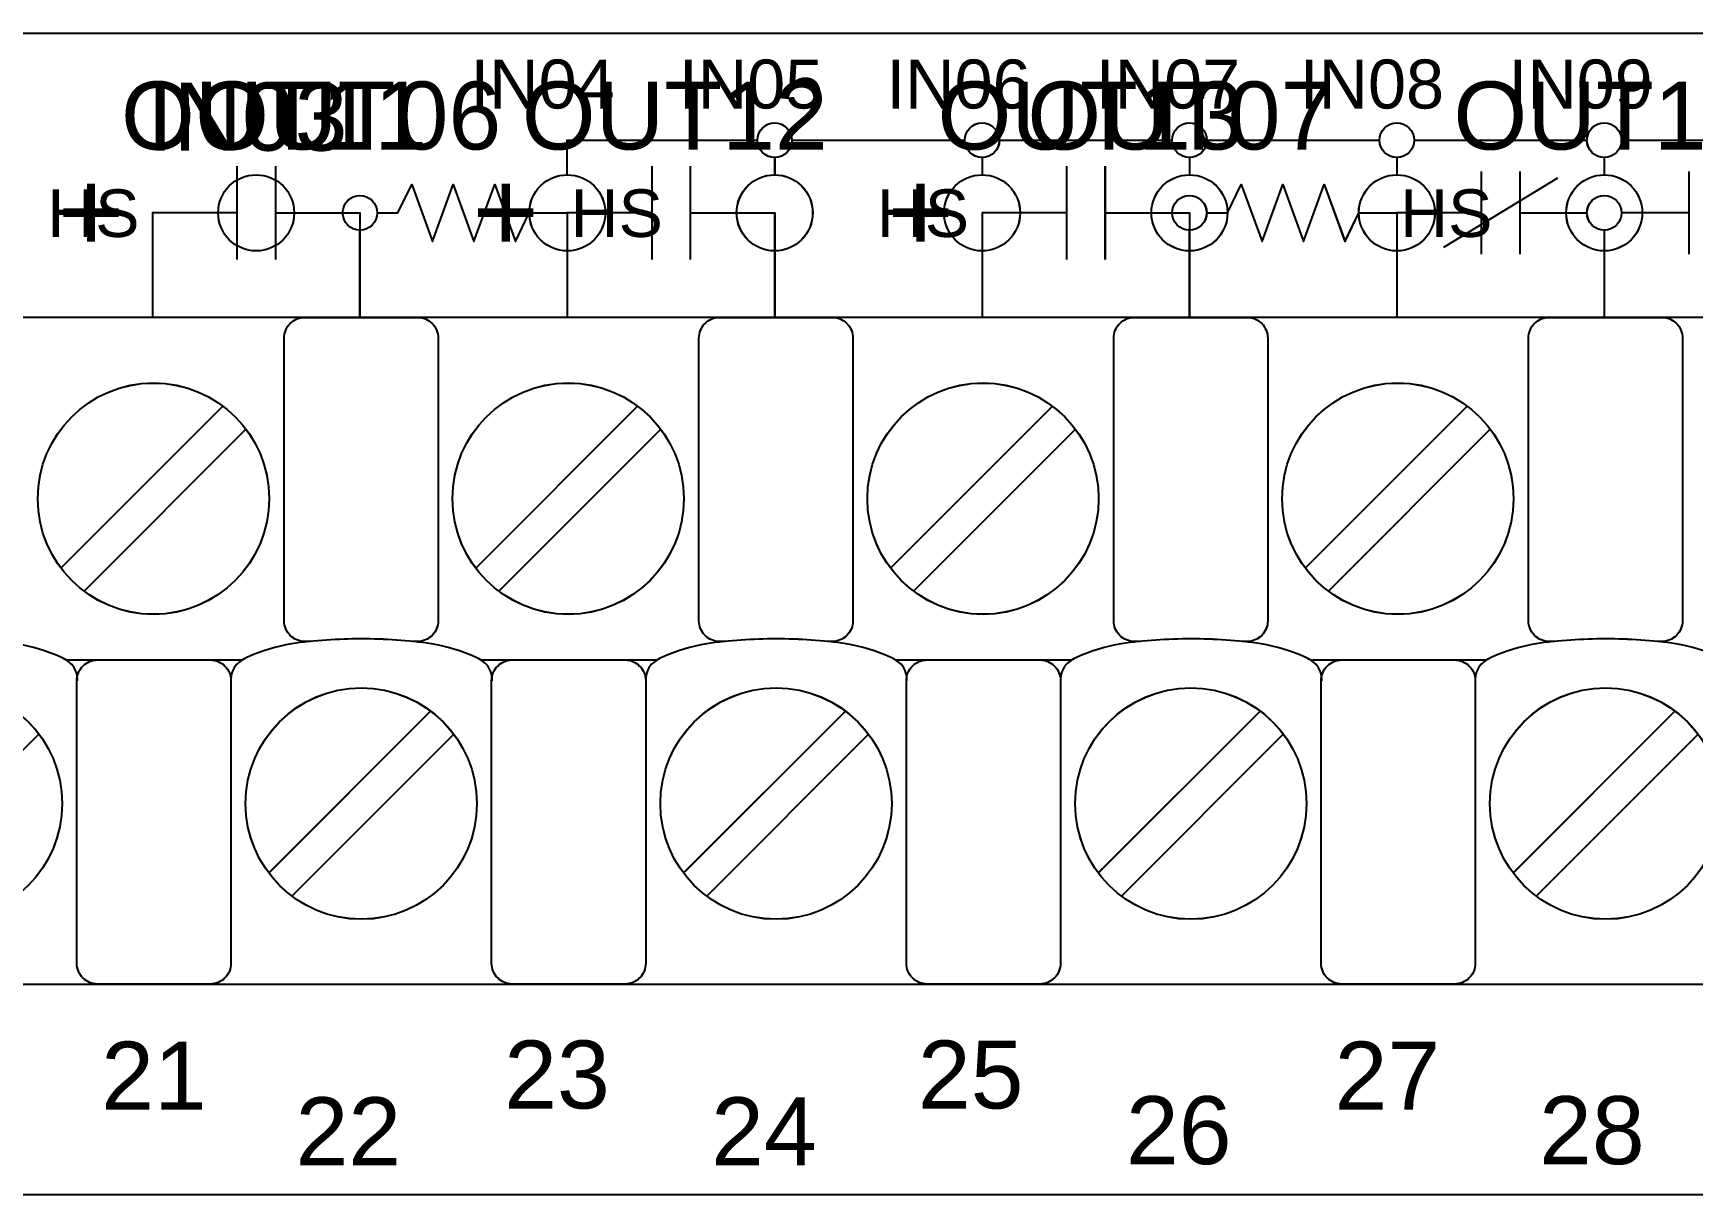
# Model space of a CAD drawing. Extents: x 1 to 47, y 1 to 34.6.
# Drawn here: x 34.401 to 36.801, y 9.106 to 10.786 of the extents above; entities that cross this region are included whole.
import ezdxf

# ---------------------------------------------------------------- set-up
doc = ezdxf.new("R2010")
doc.units = 0
doc.header["$MEASUREMENT"] = 0
for name, color, linetype in [('10_0______DWG_', 7, 'CONTINUOUS'), ('9_1__0__EMPTY_IO_BOARD_POS', 7, 'CONTINUOUS'), ('9_2__2___8__OPTOISOLATED_I', 7, 'CONTINUOUS'), ('9_3__7___8__OPTOISOLATED_I', 7, 'CONTINUOUS'), ('9_4__C___18__COMMON____6__', 7, 'CONTINUOUS'), ('9_5__D___18__COMMON____6__', 7, 'CONTINUOUS'), ('9_6__E___8__OPTOISOLATED_I', 7, 'CONTINUOUS'), ('9_7__4___18__COMMON____6__', 7, 'CONTINUOUS'), ('9_8__8___8__OPTOISOLATED_I', 7, 'CONTINUOUS')]:
    doc.layers.add(name, color=color, linetype=linetype)
doc.styles.add('ARIAL', font='arial.ttf')

msp = doc.modelspace()

# ---------------------------------------------------------------- linework, layer by layer
at = {"layer": '10_0______DWG_'}
msp.add_lwpolyline([(27.2942, 10.7863), (43.9545, 10.7863, -0.468367), (44.0044, 10.7263), (44.0044, 9.1563, -0.414132), (43.9545, 9.1063), (27.2942, 9.1063, -0.414214), (27.2442, 9.1563), (27.2442, 10.7363, -0.414287)], format="xyb", close=True, dxfattribs=at)
at = {"layer": '9_1__0__EMPTY_IO_BOARD_POS'}
msp.add_lwpolyline([(33.2624, 9.5588), (33.2624, 9.4408, 0.414213), (33.2924, 9.4108), (38.2743, 9.4108, 0.414214), (38.3043, 9.4408), (38.3043, 9.7538), (38.3952, 9.9986, 0.480048), (38.2501, 10.1968), (38.0159, 10.1968, -0.414214), (37.9859, 10.2268), (37.9859, 10.3449, 0.414212), (37.9559, 10.3749), (37.9559, 10.375), (32.9749, 10.375, 0.414215), (32.9449, 10.345), (32.945, 10.0321), (32.854, 9.7874, 0.47859), (32.9991, 9.5888), (33.2324, 9.5888, -0.414214)], format="xyb", close=True, dxfattribs=at)
at = {"layer": '9_2__2___8__OPTOISOLATED_I'}
for points in [[(34.6953, 10.594), (34.6953, 10.459)], [(34.751, 10.594), (34.751, 10.459)], [(35.2953, 10.594), (35.2953, 10.459)], [(35.351, 10.594), (35.351, 10.459)], [(35.8953, 10.594), (35.8953, 10.459)], [(35.951, 10.594), (35.951, 10.459)], [(36.6056, 10.5765), (36.4407, 10.4765)], [(36.4953, 10.5865), (36.4953, 10.4665)], [(36.551, 10.5865), (36.551, 10.4665)], [(36.7953, 10.5865), (36.7953, 10.4665)], [(34.6953, 10.5265), (34.5732, 10.5265), (34.5732, 10.3753)], [(34.751, 10.5265), (34.8732, 10.5265), (34.8732, 10.3753)], [(35.2953, 10.5265), (35.1732, 10.5265), (35.1732, 10.3753)], [(35.351, 10.5265), (35.4732, 10.5265), (35.4732, 10.3753)], [(35.8953, 10.5265), (35.7732, 10.5265), (35.7732, 10.3753)], [(35.951, 10.5265), (36.0732, 10.5265), (36.0732, 10.3753)], [(36.4953, 10.5265), (36.3732, 10.5265), (36.3732, 10.3753)], [(36.551, 10.5265), (36.6482, 10.5265)], [(36.7953, 10.5265), (36.6982, 10.5265)], [(36.6732, 10.5015), (36.6732, 10.3753)], [(34.6749, 10.247), (34.4407, 10.0128)], [(35.2749, 10.247), (35.0407, 10.0128)], [(35.8749, 10.247), (35.6407, 10.0128)], [(36.4749, 10.247), (36.2407, 10.0128)], [(34.7083, 10.2135), (34.4741, 9.9794)], [(35.3083, 10.2135), (35.0741, 9.9794)], [(35.9083, 10.2135), (35.6741, 9.9794)], [(36.5083, 10.2135), (36.2741, 9.9794)], [(34.448, 9.8799), (34.7031, 9.8799)], [(35.048, 9.8799), (35.3031, 9.8799)], [(35.648, 9.8799), (35.9031, 9.8799)], [(36.248, 9.8799), (36.5031, 9.8799)], [(34.9755, 9.806), (34.7413, 9.5718)], [(35.5755, 9.806), (35.3413, 9.5718)], [(36.1755, 9.806), (35.9413, 9.5718)], [(36.7755, 9.806), (36.5413, 9.5718)], [(34.4089, 9.7725), (34.1747, 9.5384)], [(35.0089, 9.7725), (34.7748, 9.5384)], [(35.6089, 9.7725), (35.3748, 9.5384)], [(36.2089, 9.7725), (35.9748, 9.5384)], [(36.8089, 9.7725), (36.5748, 9.5384)]]:
    msp.add_lwpolyline(points, dxfattribs=at)
msp.add_lwpolyline([(33.263, 9.5592), (33.263, 9.4412, 0.414213), (33.293, 9.4112), (38.2748, 9.4111, 0.414214), (38.3048, 9.4411), (38.3048, 9.7542), (38.3957, 9.9989, 0.480048), (38.2507, 10.1971), (38.0165, 10.1971, -0.414214), (37.9865, 10.2271), (37.9865, 10.3453, 0.414212), (37.9565, 10.3753), (37.9565, 10.3753), (32.9754, 10.3754, 0.414215), (32.9454, 10.3454), (32.9455, 10.0325), (32.8546, 9.7877, 0.47859), (32.9996, 9.5892), (33.233, 9.5892, -0.414214)], format="xyb", close=True, dxfattribs=at)
for points in [[(34.8015, 9.9066), (34.7936, 9.9066, -0.414214), (34.7636, 9.9366), (34.7636, 10.3453, -0.414214), (34.7936, 10.3753), (34.9564, 10.3753, -0.414214), (34.9864, 10.3453), (34.9864, 9.9366, -0.414214), (34.9564, 9.9066), (34.9496, 9.9066)], [(35.4015, 9.9066), (35.3936, 9.9066, -0.414214), (35.3636, 9.9366), (35.3636, 10.3453, -0.414214), (35.3936, 10.3753), (35.5564, 10.3753, -0.414214), (35.5864, 10.3453), (35.5864, 9.9366, -0.414214), (35.5564, 9.9066), (35.5496, 9.9066)], [(36.0015, 9.9066), (35.9936, 9.9066, -0.414214), (35.9636, 9.9366), (35.9636, 10.3453, -0.414214), (35.9936, 10.3753), (36.1564, 10.3753, -0.414214), (36.1864, 10.3453), (36.1864, 9.9366, -0.414214), (36.1564, 9.9066), (36.1496, 9.9066)], [(36.6015, 9.9066), (36.5936, 9.9066, -0.414214), (36.5636, 9.9366), (36.5636, 10.3453, -0.414214), (36.5936, 10.3753), (36.7564, 10.3753, -0.414214), (36.7864, 10.3453), (36.7864, 9.9366, -0.414214), (36.7564, 9.9066), (36.7496, 9.9066)], [(34.4645, 9.8499, 0.191033), (34.456, 9.8738, 0.081668), (34.4403, 9.884, 0.0591), (34.3766, 9.9033, 0.034646), (34.2751, 9.9104, 0.03436), (34.1744, 9.9033, 0.0591), (34.1107, 9.884, 0.081668), (34.0951, 9.8738, 0.191033), (34.0866, 9.8499)], [(35.0645, 9.8499, 0.191033), (35.056, 9.8738, 0.081668), (35.0404, 9.884, 0.0591), (34.9766, 9.9033, 0.034646), (34.8751, 9.9104, 0.03436), (34.7744, 9.9033, 0.0591), (34.7107, 9.884, 0.081668), (34.6951, 9.8738, 0.191033), (34.6866, 9.8499)], [(35.6645, 9.8499, 0.191033), (35.656, 9.8738, 0.081668), (35.6404, 9.884, 0.0591), (35.5767, 9.9033, 0.034646), (35.4751, 9.9104, 0.03436), (35.3744, 9.9033, 0.0591), (35.3107, 9.884, 0.081668), (35.2951, 9.8738, 0.191033), (35.2866, 9.8499)], [(36.2645, 9.8499, 0.191033), (36.256, 9.8738, 0.081668), (36.2404, 9.884, 0.0591), (36.1767, 9.9033, 0.034646), (36.0751, 9.9104, 0.03436), (35.9744, 9.9033, 0.0591), (35.9107, 9.884, 0.081668), (35.8951, 9.8738, 0.191033), (35.8866, 9.8499)], [(36.8645, 9.8499, 0.191033), (36.856, 9.8738, 0.081668), (36.8404, 9.884, 0.0591), (36.7767, 9.9033, 0.034646), (36.6751, 9.9104, 0.03436), (36.5744, 9.9033, 0.0591), (36.5107, 9.884, 0.081668), (36.4951, 9.8738, 0.191033), (36.4866, 9.8499)], [(34.6566, 9.8799, -0.414214), (34.6866, 9.8499), (34.6866, 9.4412, -0.414214), (34.6566, 9.4112), (34.4937, 9.4112, -0.414214), (34.4637, 9.4412), (34.4637, 9.8499, -0.414214), (34.4937, 9.8799)], [(35.2566, 9.8799, -0.414214), (35.2866, 9.8499), (35.2866, 9.4412, -0.414214), (35.2566, 9.4112), (35.0937, 9.4112, -0.414214), (35.0637, 9.4412), (35.0637, 9.8499, -0.414214), (35.0937, 9.8799)], [(35.8566, 9.8799, -0.414214), (35.8866, 9.8499), (35.8866, 9.4412, -0.414214), (35.8566, 9.4112), (35.6937, 9.4112, -0.414214), (35.6637, 9.4412), (35.6637, 9.8499, -0.414214), (35.6937, 9.8799)], [(36.4566, 9.8799, -0.414214), (36.4866, 9.8499), (36.4866, 9.4412, -0.414214), (36.4566, 9.4112), (36.2937, 9.4112, -0.414214), (36.2637, 9.4412), (36.2637, 9.8499, -0.414214), (36.2937, 9.8799)]]:
    msp.add_lwpolyline(points, format="xyb", dxfattribs=at)
for centre, radius in [((36.6732, 10.5265), 0.025), ((34.5745, 10.1132), 0.1673), ((35.1745, 10.1132), 0.1673), ((35.7745, 10.1132), 0.1673), ((36.3745, 10.1132), 0.1673), ((34.2751, 9.6722), 0.1673), ((34.8751, 9.6722), 0.1673), ((35.4751, 9.6722), 0.1673), ((36.0751, 9.6722), 0.1673), ((36.6751, 9.6722), 0.1673)]:
    msp.add_circle(centre, radius, dxfattribs=at)
at = {"layer": '9_3__7___8__OPTOISOLATED_I'}
for points in [[(34.6953, 10.594), (34.6953, 10.459)], [(34.7509, 10.594), (34.7509, 10.459)], [(35.2953, 10.594), (35.2953, 10.459)], [(35.3509, 10.594), (35.3509, 10.459)], [(35.8953, 10.594), (35.8953, 10.459)], [(35.9509, 10.594), (35.9509, 10.459)], [(36.6056, 10.5765), (36.4406, 10.4765)], [(36.4953, 10.5865), (36.4953, 10.4665)], [(36.5509, 10.5865), (36.5509, 10.4665)], [(36.7953, 10.5865), (36.7953, 10.4665)], [(34.6953, 10.5265), (34.5731, 10.5265), (34.5731, 10.3753)], [(34.7509, 10.5265), (34.8731, 10.5265), (34.8731, 10.3753)], [(35.2953, 10.5265), (35.1731, 10.5265), (35.1731, 10.3753)], [(35.3509, 10.5265), (35.4731, 10.5265), (35.4731, 10.3753)], [(35.8953, 10.5265), (35.7731, 10.5265), (35.7731, 10.3753)], [(35.9509, 10.5265), (36.0731, 10.5265), (36.0731, 10.3753)], [(36.4953, 10.5265), (36.3731, 10.5265), (36.3731, 10.3753)], [(36.5509, 10.5265), (36.6481, 10.5265)], [(36.7953, 10.5265), (36.6981, 10.5265)], [(36.6731, 10.5015), (36.6731, 10.3753)], [(34.6749, 10.247), (34.4407, 10.0128)], [(35.2749, 10.247), (35.0407, 10.0128)], [(35.8749, 10.247), (35.6407, 10.0128)], [(36.4749, 10.247), (36.2407, 10.0128)], [(34.7083, 10.2135), (34.4741, 9.9794)], [(35.3083, 10.2135), (35.0741, 9.9794)], [(35.9083, 10.2135), (35.6741, 9.9794)], [(36.5083, 10.2135), (36.2741, 9.9794)], [(34.448, 9.8799), (34.7031, 9.8799)], [(35.048, 9.8799), (35.3031, 9.8799)], [(35.648, 9.8799), (35.9031, 9.8799)], [(36.248, 9.8799), (36.5031, 9.8799)], [(34.9755, 9.806), (34.7413, 9.5718)], [(35.5755, 9.806), (35.3413, 9.5718)], [(36.1755, 9.806), (35.9413, 9.5718)], [(36.7755, 9.806), (36.5413, 9.5718)], [(34.4089, 9.7725), (34.1747, 9.5384)], [(35.0089, 9.7725), (34.7748, 9.5384)], [(35.6089, 9.7725), (35.3748, 9.5384)], [(36.2089, 9.7725), (35.9748, 9.5384)], [(36.8089, 9.7725), (36.5748, 9.5384)]]:
    msp.add_lwpolyline(points, dxfattribs=at)
msp.add_lwpolyline([(33.263, 9.5592), (33.263, 9.4412, 0.414213), (33.293, 9.4112), (38.2748, 9.4111, 0.414214), (38.3048, 9.4411), (38.3048, 9.7542), (38.3957, 9.9989, 0.480048), (38.2507, 10.1971), (38.0165, 10.1971, -0.414214), (37.9865, 10.2271), (37.9865, 10.3453, 0.414212), (37.9565, 10.3753), (37.9565, 10.3753), (32.9754, 10.3754, 0.414215), (32.9454, 10.3454), (32.9455, 10.0325), (32.8546, 9.7877, 0.47859), (32.9996, 9.5892), (33.233, 9.5892, -0.414214)], format="xyb", close=True, dxfattribs=at)
for points in [[(34.8015, 9.9066), (34.7936, 9.9066, -0.414214), (34.7636, 9.9366), (34.7636, 10.3453, -0.414214), (34.7936, 10.3753), (34.9564, 10.3753, -0.414214), (34.9864, 10.3453), (34.9864, 9.9366, -0.414214), (34.9564, 9.9066), (34.9496, 9.9066)], [(35.4015, 9.9066), (35.3936, 9.9066, -0.414214), (35.3636, 9.9366), (35.3636, 10.3453, -0.414214), (35.3936, 10.3753), (35.5564, 10.3753, -0.414214), (35.5864, 10.3453), (35.5864, 9.9366, -0.414214), (35.5564, 9.9066), (35.5496, 9.9066)], [(36.0015, 9.9066), (35.9936, 9.9066, -0.414214), (35.9636, 9.9366), (35.9636, 10.3453, -0.414214), (35.9936, 10.3753), (36.1564, 10.3753, -0.414214), (36.1864, 10.3453), (36.1864, 9.9366, -0.414214), (36.1564, 9.9066), (36.1496, 9.9066)], [(36.6015, 9.9066), (36.5936, 9.9066, -0.414214), (36.5636, 9.9366), (36.5636, 10.3453, -0.414214), (36.5936, 10.3753), (36.7564, 10.3753, -0.414214), (36.7864, 10.3453), (36.7864, 9.9366, -0.414214), (36.7564, 9.9066), (36.7496, 9.9066)], [(34.4645, 9.8499, 0.191033), (34.456, 9.8738, 0.081668), (34.4403, 9.884, 0.0591), (34.3766, 9.9033, 0.034646), (34.2751, 9.9104, 0.03436), (34.1744, 9.9033, 0.0591), (34.1107, 9.884, 0.081668), (34.0951, 9.8738, 0.191033), (34.0866, 9.8499)], [(35.0645, 9.8499, 0.191033), (35.056, 9.8738, 0.081668), (35.0404, 9.884, 0.0591), (34.9766, 9.9033, 0.034646), (34.8751, 9.9104, 0.03436), (34.7744, 9.9033, 0.0591), (34.7107, 9.884, 0.081668), (34.6951, 9.8738, 0.191033), (34.6866, 9.8499)], [(35.6645, 9.8499, 0.191033), (35.656, 9.8738, 0.081668), (35.6404, 9.884, 0.0591), (35.5767, 9.9033, 0.034646), (35.4751, 9.9104, 0.03436), (35.3744, 9.9033, 0.0591), (35.3107, 9.884, 0.081668), (35.2951, 9.8738, 0.191033), (35.2866, 9.8499)], [(36.2645, 9.8499, 0.191033), (36.256, 9.8738, 0.081668), (36.2404, 9.884, 0.0591), (36.1767, 9.9033, 0.034646), (36.0751, 9.9104, 0.03436), (35.9744, 9.9033, 0.0591), (35.9107, 9.884, 0.081668), (35.8951, 9.8738, 0.191033), (35.8866, 9.8499)], [(36.8645, 9.8499, 0.191033), (36.856, 9.8738, 0.081668), (36.8404, 9.884, 0.0591), (36.7767, 9.9033, 0.034646), (36.6751, 9.9104, 0.03436), (36.5744, 9.9033, 0.0591), (36.5107, 9.884, 0.081668), (36.4951, 9.8738, 0.191033), (36.4866, 9.8499)], [(34.6566, 9.8799, -0.414214), (34.6866, 9.8499), (34.6866, 9.4412, -0.414214), (34.6566, 9.4112), (34.4937, 9.4112, -0.414214), (34.4637, 9.4412), (34.4637, 9.8499, -0.414214), (34.4937, 9.8799)], [(35.2566, 9.8799, -0.414214), (35.2866, 9.8499), (35.2866, 9.4412, -0.414214), (35.2566, 9.4112), (35.0937, 9.4112, -0.414214), (35.0637, 9.4412), (35.0637, 9.8499, -0.414214), (35.0937, 9.8799)], [(35.8566, 9.8799, -0.414214), (35.8866, 9.8499), (35.8866, 9.4412, -0.414214), (35.8566, 9.4112), (35.6937, 9.4112, -0.414214), (35.6637, 9.4412), (35.6637, 9.8499, -0.414214), (35.6937, 9.8799)], [(36.4566, 9.8799, -0.414214), (36.4866, 9.8499), (36.4866, 9.4412, -0.414214), (36.4566, 9.4112), (36.2937, 9.4112, -0.414214), (36.2637, 9.4412), (36.2637, 9.8499, -0.414214), (36.2937, 9.8799)]]:
    msp.add_lwpolyline(points, format="xyb", dxfattribs=at)
for centre, radius in [((36.6731, 10.5265), 0.025), ((34.5745, 10.1132), 0.1673), ((35.1745, 10.1132), 0.1673), ((35.7745, 10.1132), 0.1673), ((36.3745, 10.1132), 0.1673), ((34.2751, 9.6722), 0.1673), ((34.8751, 9.6722), 0.1673), ((35.4751, 9.6722), 0.1673), ((36.0751, 9.6722), 0.1673), ((36.6751, 9.6722), 0.1673)]:
    msp.add_circle(centre, radius, dxfattribs=at)
at = {"layer": '9_4__C___18__COMMON____6__'}
for points in [[(35.1731, 10.5815), (35.1731, 10.6315), (35.4481, 10.6315)], [(35.4981, 10.6315), (35.7481, 10.6315)], [(35.7981, 10.6315), (36.0481, 10.6315)], [(36.0981, 10.6315), (36.3481, 10.6315)], [(36.3981, 10.6315), (36.6481, 10.6315)], [(36.6981, 10.6315), (36.9481, 10.6315)], [(35.4731, 10.6065), (35.4731, 10.5815)], [(35.7731, 10.6065), (35.7731, 10.5815)], [(36.0731, 10.6065), (36.0731, 10.5815)], [(36.3731, 10.6065), (36.3731, 10.5815)], [(36.6731, 10.6065), (36.6731, 10.5815)], [(34.6681, 10.5265), (34.5731, 10.5265), (34.5731, 10.3753)], [(34.7781, 10.5265), (34.8731, 10.5265), (34.8731, 10.3753)], [(35.1731, 10.4715), (35.1731, 10.3753)], [(35.4731, 10.4715), (35.4731, 10.3753)], [(35.7731, 10.4715), (35.7731, 10.3753)], [(36.0731, 10.4715), (36.0731, 10.3753)], [(36.3731, 10.4715), (36.3731, 10.3753)], [(36.6731, 10.4715), (36.6731, 10.3753)], [(34.6749, 10.247), (34.4407, 10.0128)], [(35.2749, 10.247), (35.0407, 10.0128)], [(35.8749, 10.247), (35.6407, 10.0128)], [(36.4749, 10.247), (36.2407, 10.0128)], [(34.7083, 10.2135), (34.4741, 9.9794)], [(35.3083, 10.2135), (35.0741, 9.9794)], [(35.9083, 10.2135), (35.6741, 9.9794)], [(36.5083, 10.2135), (36.2741, 9.9794)], [(34.448, 9.8799), (34.7031, 9.8799)], [(35.048, 9.8799), (35.3031, 9.8799)], [(35.648, 9.8799), (35.9031, 9.8799)], [(36.248, 9.8799), (36.5031, 9.8799)], [(34.9755, 9.806), (34.7413, 9.5718)], [(35.5755, 9.806), (35.3413, 9.5718)], [(36.1755, 9.806), (35.9413, 9.5718)], [(36.7755, 9.806), (36.5413, 9.5718)], [(34.4089, 9.7725), (34.1747, 9.5384)], [(35.0089, 9.7725), (34.7748, 9.5384)], [(35.6089, 9.7725), (35.3748, 9.5384)], [(36.2089, 9.7725), (35.9748, 9.5384)], [(36.8089, 9.7725), (36.5748, 9.5384)]]:
    msp.add_lwpolyline(points, dxfattribs=at)
msp.add_lwpolyline([(33.263, 9.5592), (33.263, 9.4412, 0.414213), (33.293, 9.4112), (38.2748, 9.4111, 0.414214), (38.3048, 9.4411), (38.3048, 9.7542), (38.3957, 9.9989, 0.480048), (38.2507, 10.1971), (38.0165, 10.1971, -0.414214), (37.9865, 10.2271), (37.9865, 10.3453, 0.414212), (37.9565, 10.3753), (37.9565, 10.3753), (32.9754, 10.3754, 0.414215), (32.9454, 10.3454), (32.9455, 10.0325), (32.8546, 9.7877, 0.47859), (32.9996, 9.5892), (33.233, 9.5892, -0.414214)], format="xyb", close=True, dxfattribs=at)
for points in [[(34.8015, 9.9066), (34.7936, 9.9066, -0.414214), (34.7636, 9.9366), (34.7636, 10.3453, -0.414214), (34.7936, 10.3753), (34.9564, 10.3753, -0.414214), (34.9864, 10.3453), (34.9864, 9.9366, -0.414214), (34.9564, 9.9066), (34.9496, 9.9066)], [(35.4015, 9.9066), (35.3936, 9.9066, -0.414214), (35.3636, 9.9366), (35.3636, 10.3453, -0.414214), (35.3936, 10.3753), (35.5564, 10.3753, -0.414214), (35.5864, 10.3453), (35.5864, 9.9366, -0.414214), (35.5564, 9.9066), (35.5496, 9.9066)], [(36.0015, 9.9066), (35.9936, 9.9066, -0.414214), (35.9636, 9.9366), (35.9636, 10.3453, -0.414214), (35.9936, 10.3753), (36.1564, 10.3753, -0.414214), (36.1864, 10.3453), (36.1864, 9.9366, -0.414214), (36.1564, 9.9066), (36.1496, 9.9066)], [(36.6015, 9.9066), (36.5936, 9.9066, -0.414214), (36.5636, 9.9366), (36.5636, 10.3453, -0.414214), (36.5936, 10.3753), (36.7564, 10.3753, -0.414214), (36.7864, 10.3453), (36.7864, 9.9366, -0.414214), (36.7564, 9.9066), (36.7496, 9.9066)], [(34.4645, 9.8499, 0.191033), (34.456, 9.8738, 0.081668), (34.4403, 9.884, 0.0591), (34.3766, 9.9033, 0.034646), (34.2751, 9.9104, 0.03436), (34.1744, 9.9033, 0.0591), (34.1107, 9.884, 0.081668), (34.0951, 9.8738, 0.191033), (34.0866, 9.8499)], [(35.0645, 9.8499, 0.191033), (35.056, 9.8738, 0.081668), (35.0404, 9.884, 0.0591), (34.9766, 9.9033, 0.034646), (34.8751, 9.9104, 0.03436), (34.7744, 9.9033, 0.0591), (34.7107, 9.884, 0.081668), (34.6951, 9.8738, 0.191033), (34.6866, 9.8499)], [(35.6645, 9.8499, 0.191033), (35.656, 9.8738, 0.081668), (35.6404, 9.884, 0.0591), (35.5767, 9.9033, 0.034646), (35.4751, 9.9104, 0.03436), (35.3744, 9.9033, 0.0591), (35.3107, 9.884, 0.081668), (35.2951, 9.8738, 0.191033), (35.2866, 9.8499)], [(36.2645, 9.8499, 0.191033), (36.256, 9.8738, 0.081668), (36.2404, 9.884, 0.0591), (36.1767, 9.9033, 0.034646), (36.0751, 9.9104, 0.03436), (35.9744, 9.9033, 0.0591), (35.9107, 9.884, 0.081668), (35.8951, 9.8738, 0.191033), (35.8866, 9.8499)], [(36.8645, 9.8499, 0.191033), (36.856, 9.8738, 0.081668), (36.8404, 9.884, 0.0591), (36.7767, 9.9033, 0.034646), (36.6751, 9.9104, 0.03436), (36.5744, 9.9033, 0.0591), (36.5107, 9.884, 0.081668), (36.4951, 9.8738, 0.191033), (36.4866, 9.8499)], [(34.6566, 9.8799, -0.414214), (34.6866, 9.8499), (34.6866, 9.4412, -0.414214), (34.6566, 9.4112), (34.4937, 9.4112, -0.414214), (34.4637, 9.4412), (34.4637, 9.8499, -0.414214), (34.4937, 9.8799)], [(35.2566, 9.8799, -0.414214), (35.2866, 9.8499), (35.2866, 9.4412, -0.414214), (35.2566, 9.4112), (35.0937, 9.4112, -0.414214), (35.0637, 9.4412), (35.0637, 9.8499, -0.414214), (35.0937, 9.8799)], [(35.8566, 9.8799, -0.414214), (35.8866, 9.8499), (35.8866, 9.4412, -0.414214), (35.8566, 9.4112), (35.6937, 9.4112, -0.414214), (35.6637, 9.4412), (35.6637, 9.8499, -0.414214), (35.6937, 9.8799)], [(36.4566, 9.8799, -0.414214), (36.4866, 9.8499), (36.4866, 9.4412, -0.414214), (36.4566, 9.4112), (36.2937, 9.4112, -0.414214), (36.2637, 9.4412), (36.2637, 9.8499, -0.414214), (36.2937, 9.8799)]]:
    msp.add_lwpolyline(points, format="xyb", dxfattribs=at)
for centre, radius in [((35.4731, 10.6315), 0.025), ((35.7731, 10.6315), 0.025), ((36.0731, 10.6315), 0.025), ((36.3731, 10.6315), 0.025), ((36.6731, 10.6315), 0.025), ((34.7231, 10.5265), 0.055), ((35.1731, 10.5265), 0.055), ((35.4731, 10.5265), 0.055), ((35.7731, 10.5265), 0.055), ((36.0731, 10.5265), 0.055), ((36.3731, 10.5265), 0.055), ((36.6731, 10.5265), 0.055), ((34.5745, 10.1132), 0.1673), ((35.1745, 10.1132), 0.1673), ((35.7745, 10.1132), 0.1673), ((36.3745, 10.1132), 0.1673), ((34.2751, 9.6722), 0.1673), ((34.8751, 9.6722), 0.1673), ((35.4751, 9.6722), 0.1673), ((36.0751, 9.6722), 0.1673), ((36.6751, 9.6722), 0.1673)]:
    msp.add_circle(centre, radius, dxfattribs=at)
at = {"layer": '9_5__D___18__COMMON____6__'}
for points in [[(35.1731, 10.5815), (35.1731, 10.6315), (35.4481, 10.6315)], [(35.4981, 10.6315), (35.7481, 10.6315)], [(35.7981, 10.6315), (36.0481, 10.6315)], [(36.0981, 10.6315), (36.3481, 10.6315)], [(36.3981, 10.6315), (36.6481, 10.6315)], [(36.6981, 10.6315), (36.9481, 10.6315)], [(35.4731, 10.6065), (35.4731, 10.5815)], [(35.7731, 10.6065), (35.7731, 10.5815)], [(36.0731, 10.6065), (36.0731, 10.5815)], [(36.3731, 10.6065), (36.3731, 10.5815)], [(36.6731, 10.6065), (36.6731, 10.5815)], [(34.6681, 10.5265), (34.5731, 10.5265), (34.5731, 10.3753)], [(34.7781, 10.5265), (34.8731, 10.5265), (34.8731, 10.3753)], [(35.1731, 10.4715), (35.1731, 10.3753)], [(35.4731, 10.4715), (35.4731, 10.3753)], [(35.7731, 10.4715), (35.7731, 10.3753)], [(36.0731, 10.4715), (36.0731, 10.3753)], [(36.3731, 10.4715), (36.3731, 10.3753)], [(36.6731, 10.4715), (36.6731, 10.3753)], [(34.6749, 10.247), (34.4407, 10.0128)], [(35.2749, 10.247), (35.0407, 10.0128)], [(35.8749, 10.247), (35.6407, 10.0128)], [(36.4749, 10.247), (36.2407, 10.0128)], [(34.7083, 10.2135), (34.4741, 9.9794)], [(35.3083, 10.2135), (35.0741, 9.9794)], [(35.9083, 10.2135), (35.6741, 9.9794)], [(36.5083, 10.2135), (36.2741, 9.9794)], [(34.448, 9.8799), (34.7031, 9.8799)], [(35.048, 9.8799), (35.3031, 9.8799)], [(35.648, 9.8799), (35.9031, 9.8799)], [(36.248, 9.8799), (36.5031, 9.8799)], [(34.9755, 9.806), (34.7413, 9.5718)], [(35.5755, 9.806), (35.3413, 9.5718)], [(36.1755, 9.806), (35.9413, 9.5718)], [(36.7755, 9.806), (36.5413, 9.5718)], [(34.4089, 9.7725), (34.1747, 9.5384)], [(35.0089, 9.7725), (34.7748, 9.5384)], [(35.6089, 9.7725), (35.3748, 9.5384)], [(36.2089, 9.7725), (35.9748, 9.5384)], [(36.8089, 9.7725), (36.5748, 9.5384)]]:
    msp.add_lwpolyline(points, dxfattribs=at)
msp.add_lwpolyline([(33.263, 9.5592), (33.263, 9.4412, 0.414213), (33.293, 9.4112), (38.2748, 9.4111, 0.414214), (38.3048, 9.4411), (38.3048, 9.7542), (38.3957, 9.9989, 0.480048), (38.2507, 10.1971), (38.0165, 10.1971, -0.414214), (37.9865, 10.2271), (37.9865, 10.3453, 0.414212), (37.9565, 10.3753), (37.9565, 10.3753), (32.9754, 10.3754, 0.414215), (32.9454, 10.3454), (32.9455, 10.0325), (32.8546, 9.7877, 0.47859), (32.9996, 9.5892), (33.233, 9.5892, -0.414214)], format="xyb", close=True, dxfattribs=at)
for points in [[(34.8015, 9.9066), (34.7936, 9.9066, -0.414214), (34.7636, 9.9366), (34.7636, 10.3453, -0.414214), (34.7936, 10.3753), (34.9564, 10.3753, -0.414214), (34.9864, 10.3453), (34.9864, 9.9366, -0.414214), (34.9564, 9.9066), (34.9496, 9.9066)], [(35.4015, 9.9066), (35.3936, 9.9066, -0.414214), (35.3636, 9.9366), (35.3636, 10.3453, -0.414214), (35.3936, 10.3753), (35.5564, 10.3753, -0.414214), (35.5864, 10.3453), (35.5864, 9.9366, -0.414214), (35.5564, 9.9066), (35.5496, 9.9066)], [(36.0015, 9.9066), (35.9936, 9.9066, -0.414214), (35.9636, 9.9366), (35.9636, 10.3453, -0.414214), (35.9936, 10.3753), (36.1564, 10.3753, -0.414214), (36.1864, 10.3453), (36.1864, 9.9366, -0.414214), (36.1564, 9.9066), (36.1496, 9.9066)], [(36.6015, 9.9066), (36.5936, 9.9066, -0.414214), (36.5636, 9.9366), (36.5636, 10.3453, -0.414214), (36.5936, 10.3753), (36.7564, 10.3753, -0.414214), (36.7864, 10.3453), (36.7864, 9.9366, -0.414214), (36.7564, 9.9066), (36.7496, 9.9066)], [(34.4645, 9.8499, 0.191033), (34.456, 9.8738, 0.081668), (34.4403, 9.884, 0.0591), (34.3766, 9.9033, 0.034646), (34.2751, 9.9104, 0.03436), (34.1744, 9.9033, 0.0591), (34.1107, 9.884, 0.081668), (34.0951, 9.8738, 0.191033), (34.0866, 9.8499)], [(35.0645, 9.8499, 0.191033), (35.056, 9.8738, 0.081668), (35.0404, 9.884, 0.0591), (34.9766, 9.9033, 0.034646), (34.8751, 9.9104, 0.03436), (34.7744, 9.9033, 0.0591), (34.7107, 9.884, 0.081668), (34.6951, 9.8738, 0.191033), (34.6866, 9.8499)], [(35.6645, 9.8499, 0.191033), (35.656, 9.8738, 0.081668), (35.6404, 9.884, 0.0591), (35.5767, 9.9033, 0.034646), (35.4751, 9.9104, 0.03436), (35.3744, 9.9033, 0.0591), (35.3107, 9.884, 0.081668), (35.2951, 9.8738, 0.191033), (35.2866, 9.8499)], [(36.2645, 9.8499, 0.191033), (36.256, 9.8738, 0.081668), (36.2404, 9.884, 0.0591), (36.1767, 9.9033, 0.034646), (36.0751, 9.9104, 0.03436), (35.9744, 9.9033, 0.0591), (35.9107, 9.884, 0.081668), (35.8951, 9.8738, 0.191033), (35.8866, 9.8499)], [(36.8645, 9.8499, 0.191033), (36.856, 9.8738, 0.081668), (36.8404, 9.884, 0.0591), (36.7767, 9.9033, 0.034646), (36.6751, 9.9104, 0.03436), (36.5744, 9.9033, 0.0591), (36.5107, 9.884, 0.081668), (36.4951, 9.8738, 0.191033), (36.4866, 9.8499)], [(34.6566, 9.8799, -0.414214), (34.6866, 9.8499), (34.6866, 9.4412, -0.414214), (34.6566, 9.4112), (34.4937, 9.4112, -0.414214), (34.4637, 9.4412), (34.4637, 9.8499, -0.414214), (34.4937, 9.8799)], [(35.2566, 9.8799, -0.414214), (35.2866, 9.8499), (35.2866, 9.4412, -0.414214), (35.2566, 9.4112), (35.0937, 9.4112, -0.414214), (35.0637, 9.4412), (35.0637, 9.8499, -0.414214), (35.0937, 9.8799)], [(35.8566, 9.8799, -0.414214), (35.8866, 9.8499), (35.8866, 9.4412, -0.414214), (35.8566, 9.4112), (35.6937, 9.4112, -0.414214), (35.6637, 9.4412), (35.6637, 9.8499, -0.414214), (35.6937, 9.8799)], [(36.4566, 9.8799, -0.414214), (36.4866, 9.8499), (36.4866, 9.4412, -0.414214), (36.4566, 9.4112), (36.2937, 9.4112, -0.414214), (36.2637, 9.4412), (36.2637, 9.8499, -0.414214), (36.2937, 9.8799)]]:
    msp.add_lwpolyline(points, format="xyb", dxfattribs=at)
for centre, radius in [((35.4731, 10.6315), 0.025), ((35.7731, 10.6315), 0.025), ((36.0731, 10.6315), 0.025), ((36.3731, 10.6315), 0.025), ((36.6731, 10.6315), 0.025), ((34.7231, 10.5265), 0.055), ((35.1731, 10.5265), 0.055), ((35.4731, 10.5265), 0.055), ((35.7731, 10.5265), 0.055), ((36.0731, 10.5265), 0.055), ((36.3731, 10.5265), 0.055), ((36.6731, 10.5265), 0.055), ((34.5745, 10.1132), 0.1673), ((35.1745, 10.1132), 0.1673), ((35.7745, 10.1132), 0.1673), ((36.3745, 10.1132), 0.1673), ((34.2751, 9.6722), 0.1673), ((34.8751, 9.6722), 0.1673), ((35.4751, 9.6722), 0.1673), ((36.0751, 9.6722), 0.1673), ((36.6751, 9.6722), 0.1673)]:
    msp.add_circle(centre, radius, dxfattribs=at)
at = {"layer": '9_6__E___8__OPTOISOLATED_I'}
for points in [[(34.6953, 10.5865), (34.6953, 10.4665)], [(34.751, 10.5865), (34.751, 10.4665)], [(34.8982, 10.5265), (34.9281, 10.5265), (34.9481, 10.5677), (34.9781, 10.4852), (35.0081, 10.5677), (35.0381, 10.4852), (35.0682, 10.5677), (35.0982, 10.4852), (35.1182, 10.5265), (35.1732, 10.5265), (35.1732, 10.3753)], [(35.8953, 10.5865), (35.8953, 10.4665)], [(35.9509, 10.5865), (35.9509, 10.4665)], [(36.0981, 10.5265), (36.1281, 10.5265), (36.1481, 10.5677), (36.1781, 10.4852), (36.2081, 10.5677), (36.2381, 10.4852), (36.2681, 10.5677), (36.2982, 10.4852), (36.3182, 10.5265), (36.3731, 10.5265), (36.3731, 10.3753)], [(34.6953, 10.5265), (34.5732, 10.5265), (34.5732, 10.3753)], [(34.751, 10.5265), (34.8482, 10.5265)], [(35.8953, 10.5265), (35.7731, 10.5265), (35.7731, 10.3753)], [(35.9509, 10.5265), (36.0481, 10.5265)], [(34.8732, 10.3753), (34.8732, 10.5015)], [(36.0731, 10.3753), (36.0731, 10.5015)], [(34.6749, 10.247), (34.4407, 10.0128)], [(35.2749, 10.247), (35.0407, 10.0128)], [(35.8749, 10.247), (35.6407, 10.0128)], [(36.4749, 10.247), (36.2407, 10.0128)], [(34.7083, 10.2135), (34.4741, 9.9794)], [(35.3083, 10.2135), (35.0741, 9.9794)], [(35.9083, 10.2135), (35.6741, 9.9794)], [(36.5083, 10.2135), (36.2741, 9.9794)], [(34.448, 9.8799), (34.7031, 9.8799)], [(35.048, 9.8799), (35.3031, 9.8799)], [(35.648, 9.8799), (35.9031, 9.8799)], [(36.248, 9.8799), (36.5031, 9.8799)], [(34.9755, 9.806), (34.7413, 9.5718)], [(35.5755, 9.806), (35.3413, 9.5718)], [(36.1755, 9.806), (35.9413, 9.5718)], [(36.7755, 9.806), (36.5413, 9.5718)], [(34.4089, 9.7725), (34.1747, 9.5384)], [(35.0089, 9.7725), (34.7748, 9.5384)], [(35.6089, 9.7725), (35.3748, 9.5384)], [(36.2089, 9.7725), (35.9748, 9.5384)], [(36.8089, 9.7725), (36.5748, 9.5384)]]:
    msp.add_lwpolyline(points, dxfattribs=at)
msp.add_lwpolyline([(33.263, 9.5592), (33.263, 9.4412, 0.414213), (33.293, 9.4112), (38.2748, 9.4111, 0.414214), (38.3048, 9.4411), (38.3048, 9.7542), (38.3957, 9.9989, 0.480048), (38.2507, 10.1971), (38.0165, 10.1971, -0.414214), (37.9865, 10.2271), (37.9865, 10.3453, 0.414212), (37.9565, 10.3753), (37.9565, 10.3753), (32.9754, 10.3754, 0.414215), (32.9454, 10.3454), (32.9455, 10.0325), (32.8546, 9.7877, 0.47859), (32.9996, 9.5892), (33.233, 9.5892, -0.414214)], format="xyb", close=True, dxfattribs=at)
for points in [[(34.8015, 9.9066), (34.7936, 9.9066, -0.414214), (34.7636, 9.9366), (34.7636, 10.3453, -0.414214), (34.7936, 10.3753), (34.9564, 10.3753, -0.414214), (34.9864, 10.3453), (34.9864, 9.9366, -0.414214), (34.9564, 9.9066), (34.9496, 9.9066)], [(35.4015, 9.9066), (35.3936, 9.9066, -0.414214), (35.3636, 9.9366), (35.3636, 10.3453, -0.414214), (35.3936, 10.3753), (35.5564, 10.3753, -0.414214), (35.5864, 10.3453), (35.5864, 9.9366, -0.414214), (35.5564, 9.9066), (35.5496, 9.9066)], [(36.0015, 9.9066), (35.9936, 9.9066, -0.414214), (35.9636, 9.9366), (35.9636, 10.3453, -0.414214), (35.9936, 10.3753), (36.1564, 10.3753, -0.414214), (36.1864, 10.3453), (36.1864, 9.9366, -0.414214), (36.1564, 9.9066), (36.1496, 9.9066)], [(36.6015, 9.9066), (36.5936, 9.9066, -0.414214), (36.5636, 9.9366), (36.5636, 10.3453, -0.414214), (36.5936, 10.3753), (36.7564, 10.3753, -0.414214), (36.7864, 10.3453), (36.7864, 9.9366, -0.414214), (36.7564, 9.9066), (36.7496, 9.9066)], [(34.4645, 9.8499, 0.191033), (34.456, 9.8738, 0.081668), (34.4403, 9.884, 0.0591), (34.3766, 9.9033, 0.034646), (34.2751, 9.9104, 0.03436), (34.1744, 9.9033, 0.0591), (34.1107, 9.884, 0.081668), (34.0951, 9.8738, 0.191033), (34.0866, 9.8499)], [(35.0645, 9.8499, 0.191033), (35.056, 9.8738, 0.081668), (35.0404, 9.884, 0.0591), (34.9766, 9.9033, 0.034646), (34.8751, 9.9104, 0.03436), (34.7744, 9.9033, 0.0591), (34.7107, 9.884, 0.081668), (34.6951, 9.8738, 0.191033), (34.6866, 9.8499)], [(35.6645, 9.8499, 0.191033), (35.656, 9.8738, 0.081668), (35.6404, 9.884, 0.0591), (35.5767, 9.9033, 0.034646), (35.4751, 9.9104, 0.03436), (35.3744, 9.9033, 0.0591), (35.3107, 9.884, 0.081668), (35.2951, 9.8738, 0.191033), (35.2866, 9.8499)], [(36.2645, 9.8499, 0.191033), (36.256, 9.8738, 0.081668), (36.2404, 9.884, 0.0591), (36.1767, 9.9033, 0.034646), (36.0751, 9.9104, 0.03436), (35.9744, 9.9033, 0.0591), (35.9107, 9.884, 0.081668), (35.8951, 9.8738, 0.191033), (35.8866, 9.8499)], [(36.8645, 9.8499, 0.191033), (36.856, 9.8738, 0.081668), (36.8404, 9.884, 0.0591), (36.7767, 9.9033, 0.034646), (36.6751, 9.9104, 0.03436), (36.5744, 9.9033, 0.0591), (36.5107, 9.884, 0.081668), (36.4951, 9.8738, 0.191033), (36.4866, 9.8499)], [(34.6566, 9.8799, -0.414214), (34.6866, 9.8499), (34.6866, 9.4412, -0.414214), (34.6566, 9.4112), (34.4937, 9.4112, -0.414214), (34.4637, 9.4412), (34.4637, 9.8499, -0.414214), (34.4937, 9.8799)], [(35.2566, 9.8799, -0.414214), (35.2866, 9.8499), (35.2866, 9.4412, -0.414214), (35.2566, 9.4112), (35.0937, 9.4112, -0.414214), (35.0637, 9.4412), (35.0637, 9.8499, -0.414214), (35.0937, 9.8799)], [(35.8566, 9.8799, -0.414214), (35.8866, 9.8499), (35.8866, 9.4412, -0.414214), (35.8566, 9.4112), (35.6937, 9.4112, -0.414214), (35.6637, 9.4412), (35.6637, 9.8499, -0.414214), (35.6937, 9.8799)], [(36.4566, 9.8799, -0.414214), (36.4866, 9.8499), (36.4866, 9.4412, -0.414214), (36.4566, 9.4112), (36.2937, 9.4112, -0.414214), (36.2637, 9.4412), (36.2637, 9.8499, -0.414214), (36.2937, 9.8799)]]:
    msp.add_lwpolyline(points, format="xyb", dxfattribs=at)
for centre, radius in [((34.8732, 10.5265), 0.025), ((36.0731, 10.5265), 0.025), ((34.5745, 10.1132), 0.1673), ((35.1745, 10.1132), 0.1673), ((35.7745, 10.1132), 0.1673), ((36.3745, 10.1132), 0.1673), ((34.2751, 9.6722), 0.1673), ((34.8751, 9.6722), 0.1673), ((35.4751, 9.6722), 0.1673), ((36.0751, 9.6722), 0.1673), ((36.6751, 9.6722), 0.1673)]:
    msp.add_circle(centre, radius, dxfattribs=at)
at = {"layer": '9_7__4___18__COMMON____6__'}
for points in [[(35.1732, 10.5815), (35.1732, 10.6315), (35.4482, 10.6315)], [(35.4982, 10.6315), (35.7482, 10.6315)], [(35.7982, 10.6315), (36.0482, 10.6315)], [(36.0982, 10.6315), (36.3482, 10.6315)], [(36.3982, 10.6315), (36.6482, 10.6315)], [(36.6982, 10.6315), (36.9482, 10.6315)], [(35.4732, 10.6065), (35.4732, 10.5815)], [(35.7732, 10.6065), (35.7732, 10.5815)], [(36.0732, 10.6065), (36.0732, 10.5815)], [(36.3732, 10.6065), (36.3732, 10.5815)], [(36.6732, 10.6065), (36.6732, 10.5815)], [(34.6681, 10.5265), (34.5732, 10.5265), (34.5732, 10.3753)], [(34.7781, 10.5265), (34.8732, 10.5265), (34.8732, 10.3753)], [(35.1732, 10.4715), (35.1732, 10.3753)], [(35.4732, 10.4715), (35.4732, 10.3753)], [(35.7732, 10.4715), (35.7732, 10.3753)], [(36.0732, 10.4715), (36.0732, 10.3753)], [(36.3732, 10.4715), (36.3732, 10.3753)], [(36.6732, 10.4715), (36.6732, 10.3753)], [(34.6749, 10.2469), (34.4407, 10.0127)], [(35.2749, 10.2469), (35.0407, 10.0127)], [(35.8749, 10.2469), (35.6407, 10.0127)], [(36.4749, 10.2469), (36.2407, 10.0127)], [(34.7083, 10.2135), (34.4741, 9.9793)], [(35.3083, 10.2135), (35.0741, 9.9793)], [(35.9083, 10.2135), (35.6741, 9.9793)], [(36.5083, 10.2135), (36.2741, 9.9793)], [(34.448, 9.8799), (34.7031, 9.8799)], [(35.048, 9.8799), (35.3031, 9.8799)], [(35.648, 9.8799), (35.9031, 9.8799)], [(36.248, 9.8799), (36.5031, 9.8799)], [(34.9755, 9.8059), (34.7413, 9.5717)], [(35.5755, 9.8059), (35.3413, 9.5717)], [(36.1755, 9.8059), (35.9413, 9.5717)], [(36.7755, 9.8059), (36.5413, 9.5717)], [(34.4089, 9.7725), (34.1747, 9.5383)], [(35.0089, 9.7725), (34.7748, 9.5383)], [(35.6089, 9.7725), (35.3748, 9.5383)], [(36.2089, 9.7725), (35.9748, 9.5383)], [(36.8089, 9.7725), (36.5748, 9.5383)]]:
    msp.add_lwpolyline(points, dxfattribs=at)
msp.add_lwpolyline([(33.263, 9.5591), (33.263, 9.4411, 0.414213), (33.293, 9.4111), (38.2748, 9.4111, 0.414214), (38.3048, 9.4411), (38.3048, 9.7541), (38.3957, 9.9989, 0.480048), (38.2507, 10.1971), (38.0165, 10.1971, -0.414214), (37.9865, 10.2271), (37.9865, 10.3452, 0.414212), (37.9565, 10.3752), (37.9565, 10.3753), (32.9754, 10.3753, 0.414215), (32.9454, 10.3453), (32.9455, 10.0324), (32.8546, 9.7877, 0.47859), (32.9996, 9.5891), (33.233, 9.5891, -0.414214)], format="xyb", close=True, dxfattribs=at)
for points in [[(34.8015, 9.9065), (34.7936, 9.9065, -0.414214), (34.7636, 9.9365), (34.7636, 10.3453, -0.414214), (34.7936, 10.3753), (34.9564, 10.3753, -0.414214), (34.9864, 10.3453), (34.9864, 9.9365, -0.414214), (34.9564, 9.9065), (34.9496, 9.9065)], [(35.4015, 9.9065), (35.3936, 9.9065, -0.414214), (35.3636, 9.9365), (35.3636, 10.3453, -0.414214), (35.3936, 10.3753), (35.5564, 10.3753, -0.414214), (35.5864, 10.3453), (35.5864, 9.9365, -0.414214), (35.5564, 9.9065), (35.5496, 9.9065)], [(36.0015, 9.9065), (35.9936, 9.9065, -0.414214), (35.9636, 9.9365), (35.9636, 10.3453, -0.414214), (35.9936, 10.3753), (36.1564, 10.3753, -0.414214), (36.1864, 10.3453), (36.1864, 9.9365, -0.414214), (36.1564, 9.9065), (36.1496, 9.9065)], [(36.6015, 9.9065), (36.5936, 9.9065, -0.414214), (36.5636, 9.9365), (36.5636, 10.3453, -0.414214), (36.5936, 10.3753), (36.7564, 10.3753, -0.414214), (36.7864, 10.3453), (36.7864, 9.9365, -0.414214), (36.7564, 9.9065), (36.7496, 9.9065)], [(34.4645, 9.8499, 0.191033), (34.456, 9.8738, 0.081668), (34.4403, 9.8839, 0.0591), (34.3766, 9.9033, 0.034646), (34.2751, 9.9103, 0.03436), (34.1744, 9.9033, 0.0591), (34.1107, 9.8839, 0.081668), (34.0951, 9.8738, 0.191033), (34.0866, 9.8499)], [(35.0645, 9.8499, 0.191033), (35.056, 9.8738, 0.081668), (35.0404, 9.8839, 0.0591), (34.9766, 9.9033, 0.034646), (34.8751, 9.9103, 0.03436), (34.7744, 9.9033, 0.0591), (34.7107, 9.8839, 0.081668), (34.6951, 9.8738, 0.191033), (34.6866, 9.8499)], [(35.6645, 9.8499, 0.191033), (35.656, 9.8738, 0.081668), (35.6404, 9.8839, 0.0591), (35.5767, 9.9033, 0.034646), (35.4751, 9.9103, 0.03436), (35.3744, 9.9033, 0.0591), (35.3107, 9.8839, 0.081668), (35.2951, 9.8738, 0.191033), (35.2866, 9.8499)], [(36.2645, 9.8499, 0.191033), (36.256, 9.8738, 0.081668), (36.2404, 9.8839, 0.0591), (36.1767, 9.9033, 0.034646), (36.0751, 9.9103, 0.03436), (35.9744, 9.9033, 0.0591), (35.9107, 9.8839, 0.081668), (35.8951, 9.8738, 0.191033), (35.8866, 9.8499)], [(36.8645, 9.8499, 0.191033), (36.856, 9.8738, 0.081668), (36.8404, 9.8839, 0.0591), (36.7767, 9.9033, 0.034646), (36.6751, 9.9103, 0.03436), (36.5744, 9.9033, 0.0591), (36.5107, 9.8839, 0.081668), (36.4951, 9.8738, 0.191033), (36.4866, 9.8499)], [(34.6566, 9.8799, -0.414214), (34.6866, 9.8499), (34.6866, 9.4411, -0.414214), (34.6566, 9.4111), (34.4937, 9.4111, -0.414214), (34.4637, 9.4411), (34.4637, 9.8499, -0.414214), (34.4937, 9.8799)], [(35.2566, 9.8799, -0.414214), (35.2866, 9.8499), (35.2866, 9.4411, -0.414214), (35.2566, 9.4111), (35.0937, 9.4111, -0.414214), (35.0637, 9.4411), (35.0637, 9.8499, -0.414214), (35.0937, 9.8799)], [(35.8566, 9.8799, -0.414214), (35.8866, 9.8499), (35.8866, 9.4411, -0.414214), (35.8566, 9.4111), (35.6937, 9.4111, -0.414214), (35.6637, 9.4411), (35.6637, 9.8499, -0.414214), (35.6937, 9.8799)], [(36.4566, 9.8799, -0.414214), (36.4866, 9.8499), (36.4866, 9.4411, -0.414214), (36.4566, 9.4111), (36.2937, 9.4111, -0.414214), (36.2637, 9.4411), (36.2637, 9.8499, -0.414214), (36.2937, 9.8799)]]:
    msp.add_lwpolyline(points, format="xyb", dxfattribs=at)
for centre, radius in [((35.4732, 10.6315), 0.025), ((35.7732, 10.6315), 0.025), ((36.0732, 10.6315), 0.025), ((36.3732, 10.6315), 0.025), ((36.6732, 10.6315), 0.025), ((34.7231, 10.5265), 0.055), ((35.1732, 10.5265), 0.055), ((35.4732, 10.5265), 0.055), ((35.7732, 10.5265), 0.055), ((36.0732, 10.5265), 0.055), ((36.3732, 10.5265), 0.055), ((36.6732, 10.5265), 0.055), ((34.5745, 10.1131), 0.1673), ((35.1745, 10.1131), 0.1673), ((35.7745, 10.1131), 0.1673), ((36.3745, 10.1131), 0.1673), ((34.2751, 9.6721), 0.1673), ((34.8751, 9.6721), 0.1673), ((35.4751, 9.6721), 0.1673), ((36.0751, 9.6721), 0.1673), ((36.6751, 9.6721), 0.1673)]:
    msp.add_circle(centre, radius, dxfattribs=at)
at = {"layer": '9_8__8___8__OPTOISOLATED_I'}
for points in [[(34.6953, 10.5865), (34.6953, 10.4665)], [(34.7509, 10.5865), (34.7509, 10.4665)], [(34.898, 10.5265), (34.9281, 10.5265), (34.9481, 10.5677), (34.9781, 10.4852), (35.0081, 10.5677), (35.0381, 10.4852), (35.0681, 10.5677), (35.0981, 10.4852), (35.1182, 10.5265), (35.1731, 10.5265), (35.1731, 10.3753)], [(35.8953, 10.5865), (35.8953, 10.4665)], [(35.9509, 10.5865), (35.9509, 10.4665)], [(36.098, 10.5265), (36.1281, 10.5265), (36.1481, 10.5677), (36.1781, 10.4852), (36.2081, 10.5677), (36.2381, 10.4852), (36.2681, 10.5677), (36.2981, 10.4852), (36.3182, 10.5265), (36.3731, 10.5265), (36.3731, 10.3753)], [(34.6953, 10.5265), (34.5731, 10.5265), (34.5731, 10.3753)], [(34.7509, 10.5265), (34.8483, 10.5265)], [(35.8953, 10.5265), (35.7731, 10.5265), (35.7731, 10.3753)], [(35.9509, 10.5265), (36.0483, 10.5265)], [(34.8731, 10.5016), (34.8731, 10.3753)], [(36.0731, 10.5016), (36.0731, 10.3753)], [(34.6749, 10.247), (34.4407, 10.0128)], [(35.2749, 10.247), (35.0407, 10.0128)], [(35.8749, 10.247), (35.6407, 10.0128)], [(36.4749, 10.247), (36.2407, 10.0128)], [(34.7083, 10.2135), (34.4741, 9.9794)], [(35.3083, 10.2135), (35.0741, 9.9794)], [(35.9083, 10.2135), (35.6741, 9.9794)], [(36.5083, 10.2135), (36.2741, 9.9794)], [(34.448, 9.8799), (34.7031, 9.8799)], [(35.048, 9.8799), (35.3031, 9.8799)], [(35.648, 9.8799), (35.9031, 9.8799)], [(36.248, 9.8799), (36.5031, 9.8799)], [(34.9755, 9.806), (34.7413, 9.5718)], [(35.5755, 9.806), (35.3413, 9.5718)], [(36.1755, 9.806), (35.9413, 9.5718)], [(36.7755, 9.806), (36.5413, 9.5718)], [(34.4089, 9.7725), (34.1747, 9.5384)], [(35.0089, 9.7725), (34.7748, 9.5384)], [(35.6089, 9.7725), (35.3748, 9.5384)], [(36.2089, 9.7725), (35.9748, 9.5384)], [(36.8089, 9.7725), (36.5748, 9.5384)]]:
    msp.add_lwpolyline(points, dxfattribs=at)
msp.add_lwpolyline([(33.263, 9.5592), (33.263, 9.4412, 0.414213), (33.293, 9.4112), (38.2748, 9.4111, 0.414214), (38.3048, 9.4411), (38.3048, 9.7542), (38.3957, 9.9989, 0.480048), (38.2507, 10.1971), (38.0165, 10.1971, -0.414214), (37.9865, 10.2271), (37.9865, 10.3453, 0.414212), (37.9565, 10.3753), (37.9565, 10.3753), (32.9754, 10.3754, 0.414215), (32.9454, 10.3454), (32.9455, 10.0325), (32.8546, 9.7877, 0.47859), (32.9996, 9.5892), (33.233, 9.5892, -0.414214)], format="xyb", close=True, dxfattribs=at)
for points in [[(34.8015, 9.9066), (34.7936, 9.9066, -0.414214), (34.7636, 9.9366), (34.7636, 10.3453, -0.414214), (34.7936, 10.3753), (34.9564, 10.3753, -0.414214), (34.9864, 10.3453), (34.9864, 9.9366, -0.414214), (34.9564, 9.9066), (34.9496, 9.9066)], [(35.4015, 9.9066), (35.3936, 9.9066, -0.414214), (35.3636, 9.9366), (35.3636, 10.3453, -0.414214), (35.3936, 10.3753), (35.5564, 10.3753, -0.414214), (35.5864, 10.3453), (35.5864, 9.9366, -0.414214), (35.5564, 9.9066), (35.5496, 9.9066)], [(36.0015, 9.9066), (35.9936, 9.9066, -0.414214), (35.9636, 9.9366), (35.9636, 10.3453, -0.414214), (35.9936, 10.3753), (36.1564, 10.3753, -0.414214), (36.1864, 10.3453), (36.1864, 9.9366, -0.414214), (36.1564, 9.9066), (36.1496, 9.9066)], [(36.6015, 9.9066), (36.5936, 9.9066, -0.414214), (36.5636, 9.9366), (36.5636, 10.3453, -0.414214), (36.5936, 10.3753), (36.7564, 10.3753, -0.414214), (36.7864, 10.3453), (36.7864, 9.9366, -0.414214), (36.7564, 9.9066), (36.7496, 9.9066)], [(34.4645, 9.8499, 0.191033), (34.456, 9.8738, 0.081668), (34.4403, 9.884, 0.0591), (34.3766, 9.9033, 0.034646), (34.2751, 9.9104, 0.03436), (34.1744, 9.9033, 0.0591), (34.1107, 9.884, 0.081668), (34.0951, 9.8738, 0.191033), (34.0866, 9.8499)], [(35.0645, 9.8499, 0.191033), (35.056, 9.8738, 0.081668), (35.0404, 9.884, 0.0591), (34.9766, 9.9033, 0.034646), (34.8751, 9.9104, 0.03436), (34.7744, 9.9033, 0.0591), (34.7107, 9.884, 0.081668), (34.6951, 9.8738, 0.191033), (34.6866, 9.8499)], [(35.6645, 9.8499, 0.191033), (35.656, 9.8738, 0.081668), (35.6404, 9.884, 0.0591), (35.5767, 9.9033, 0.034646), (35.4751, 9.9104, 0.03436), (35.3744, 9.9033, 0.0591), (35.3107, 9.884, 0.081668), (35.2951, 9.8738, 0.191033), (35.2866, 9.8499)], [(36.2645, 9.8499, 0.191033), (36.256, 9.8738, 0.081668), (36.2404, 9.884, 0.0591), (36.1767, 9.9033, 0.034646), (36.0751, 9.9104, 0.03436), (35.9744, 9.9033, 0.0591), (35.9107, 9.884, 0.081668), (35.8951, 9.8738, 0.191033), (35.8866, 9.8499)], [(36.8645, 9.8499, 0.191033), (36.856, 9.8738, 0.081668), (36.8404, 9.884, 0.0591), (36.7767, 9.9033, 0.034646), (36.6751, 9.9104, 0.03436), (36.5744, 9.9033, 0.0591), (36.5107, 9.884, 0.081668), (36.4951, 9.8738, 0.191033), (36.4866, 9.8499)], [(34.6566, 9.8799, -0.414214), (34.6866, 9.8499), (34.6866, 9.4412, -0.414214), (34.6566, 9.4112), (34.4937, 9.4112, -0.414214), (34.4637, 9.4412), (34.4637, 9.8499, -0.414214), (34.4937, 9.8799)], [(35.2566, 9.8799, -0.414214), (35.2866, 9.8499), (35.2866, 9.4412, -0.414214), (35.2566, 9.4112), (35.0937, 9.4112, -0.414214), (35.0637, 9.4412), (35.0637, 9.8499, -0.414214), (35.0937, 9.8799)], [(35.8566, 9.8799, -0.414214), (35.8866, 9.8499), (35.8866, 9.4412, -0.414214), (35.8566, 9.4112), (35.6937, 9.4112, -0.414214), (35.6637, 9.4412), (35.6637, 9.8499, -0.414214), (35.6937, 9.8799)], [(36.4566, 9.8799, -0.414214), (36.4866, 9.8499), (36.4866, 9.4412, -0.414214), (36.4566, 9.4112), (36.2937, 9.4112, -0.414214), (36.2637, 9.4412), (36.2637, 9.8499, -0.414214), (36.2937, 9.8799)]]:
    msp.add_lwpolyline(points, format="xyb", dxfattribs=at)
for centre, radius in [((34.8731, 10.5265), 0.0249), ((36.0731, 10.5265), 0.0249), ((34.5745, 10.1132), 0.1673), ((35.1745, 10.1132), 0.1673), ((35.7745, 10.1132), 0.1673), ((36.3745, 10.1132), 0.1673), ((34.2751, 9.6722), 0.1673), ((34.8751, 9.6722), 0.1673), ((35.4751, 9.6722), 0.1673), ((36.0751, 9.6722), 0.1673), ((36.6751, 9.6722), 0.1673)]:
    msp.add_circle(centre, radius, dxfattribs=at)

# ---------------------------------------------------------------- texts
at = {"layer": '10_0______DWG_', "style": 'ARIAL'}
for s, p in [('21', (34.4989, 9.2295)), ('23', (35.0819, 9.2311)), ('25', (35.6803, 9.2311)), ('27', (36.2832, 9.2295)), ('22', (34.7801, 9.149)), ('24', (35.3812, 9.149)), ('26', (35.9813, 9.1506)), ('28', (36.5789, 9.1506))]:
    msp.add_text(s, height=0.09833, dxfattribs=at).set_placement(p)
at = {"layer": '9_2__2___8__OPTOISOLATED_I', "style": 'ARIAL'}
for s, p in [('OUT11', (34.5275, 10.6181)), ('OUT12', (35.1073, 10.6181)), ('OUT13', (35.7088, 10.6181)), ('OUT14', (36.455, 10.6181))]:
    msp.add_text(s, height=0.09833, dxfattribs=at).set_placement(p)
at = {"layer": '9_3__7___8__OPTOISOLATED_I', "style": 'ARIAL'}
for s, height, p in [('OUT11', 0.09833, (34.5275, 10.6181)), ('OUT12', 0.09833, (35.1073, 10.6181)), ('OUT13', 0.09833, (35.7087, 10.6181)), ('OUT14', 0.09833, (36.4549, 10.6181)), ('+', 0.118, (34.4361, 10.4697)), ('+', 0.118, (35.0361, 10.4697)), ('+', 0.118, (35.6361, 10.4697))]:
    msp.add_text(s, height=height, dxfattribs=at).set_placement(p)
at = {"layer": '9_4__C___18__COMMON____6__', "style": 'ARIAL'}
for s, height, p in [('IN04', 0.0708, (35.0327, 10.6774)), ('IN05', 0.0708, (35.3345, 10.6774)), ('IN06', 0.0708, (35.6345, 10.6774)), ('IN07', 0.0708, (35.9375, 10.6774)), ('IN08', 0.0708, (36.2325, 10.6774)), ('IN09', 0.0708, (36.5345, 10.6774)), ('IN03', 0.09833, (34.5651, 10.6165))]:
    msp.add_text(s, height=height, dxfattribs=at).set_placement(p)
at = {"layer": '9_5__D___18__COMMON____6__', "style": 'ARIAL'}
for s, height, p in [('IN04', 0.0708, (35.0327, 10.6774)), ('IN05', 0.0708, (35.3345, 10.6774)), ('IN06', 0.0708, (35.6345, 10.6774)), ('IN07', 0.0708, (35.9375, 10.6774)), ('IN08', 0.0708, (36.2325, 10.6774)), ('IN09', 0.0708, (36.5345, 10.6774)), ('IN03', 0.09833, (34.5651, 10.6165))]:
    msp.add_text(s, height=height, dxfattribs=at).set_placement(p)
at = {"layer": '9_6__E___8__OPTOISOLATED_I', "style": 'ARIAL'}
for s, height, p in [('OUT06', 0.09833, (34.6349, 10.6181)), ('OUT07', 0.09833, (35.8386, 10.6181)), ('+', 0.118, (34.4361, 10.4697)), ('+', 0.118, (35.6361, 10.4697)), ('HS', 0.06883, (35.1779, 10.4916)), ('HS', 0.06883, (36.3778, 10.4916))]:
    msp.add_text(s, height=height, dxfattribs=at).set_placement(p)
at = {"layer": '9_7__4___18__COMMON____6__', "style": 'ARIAL'}
for s, height, p in [('IN04', 0.0708, (35.0328, 10.6774)), ('IN05', 0.0708, (35.3345, 10.6774)), ('IN06', 0.0708, (35.6345, 10.6774)), ('IN07', 0.0708, (35.9375, 10.6774)), ('IN08', 0.0708, (36.2326, 10.6774)), ('IN09', 0.0708, (36.5345, 10.6774)), ('IN03', 0.09833, (34.5652, 10.6165))]:
    msp.add_text(s, height=height, dxfattribs=at).set_placement(p)
at = {"layer": '9_8__8___8__OPTOISOLATED_I', "style": 'ARIAL'}
for s, height, p in [('OUT06', 0.09833, (34.6349, 10.6181)), ('OUT07', 0.09833, (35.8386, 10.6181)), ('HS', 0.06883, (34.4208, 10.4916)), ('HS', 0.06883, (35.6208, 10.4916))]:
    msp.add_text(s, height=height, dxfattribs=at).set_placement(p)

doc.saveas('drawing.dxf')
